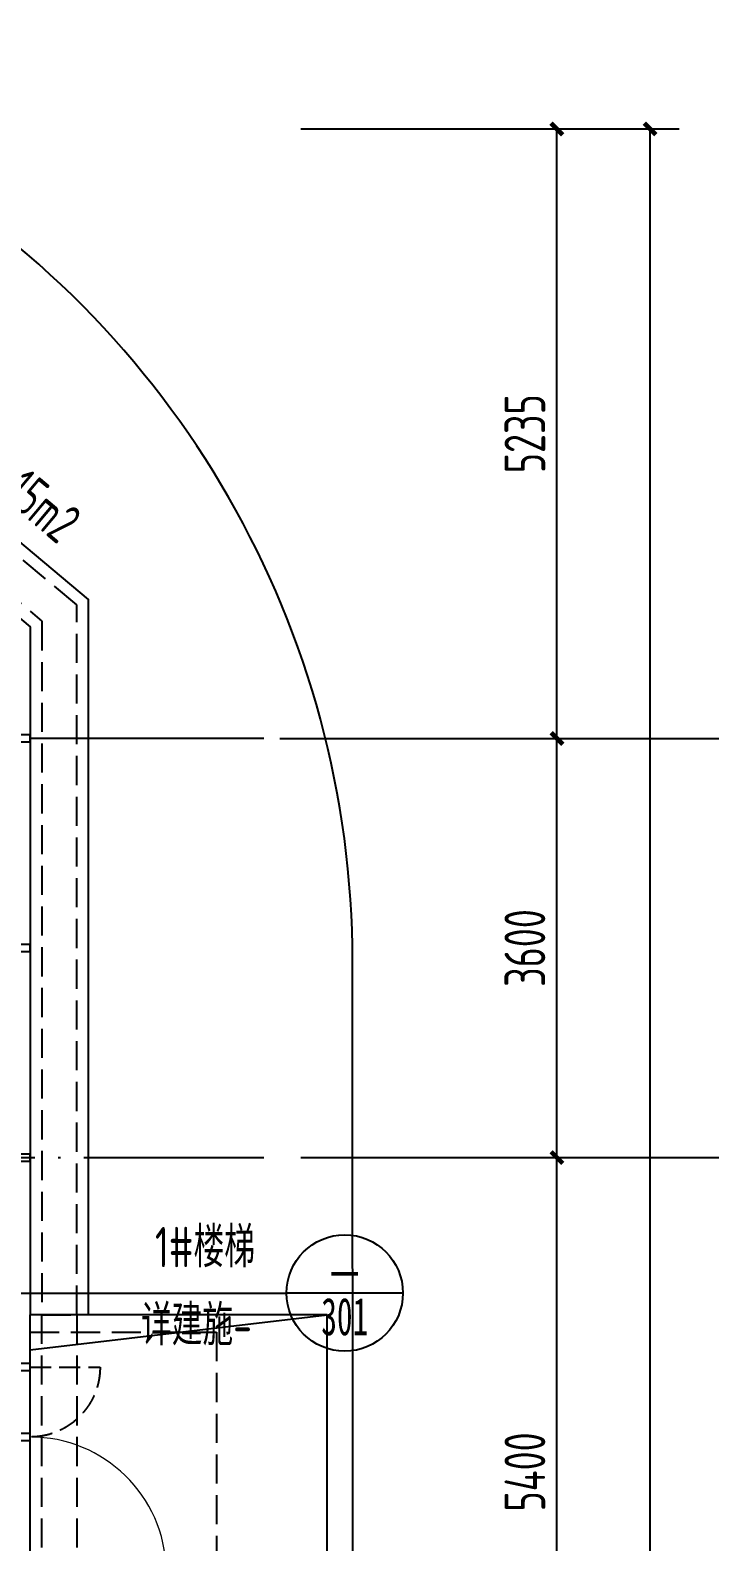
# Model space of a CAD drawing. Extents: x -228436 to 663611, y -207485 to 163917.
# Drawn here: x 521695 to 527534, y 11100 to 24083 of the extents above; entities that cross this region are included whole.
import ezdxf
from ezdxf.enums import TextEntityAlignment as Align

# ---------------------------------------------------------------- set-up
doc = ezdxf.new("R2010")
doc.units = 0
doc.header["$LTSCALE"] = 1000
for name, pattern in [('13#楼幕墙$0$DASH', [0.35, 0.25, -0.1]), ('X-104 13#平面$0$DASH', [0.35, 0.25, -0.1]), ('X-104 13#平面$0$DOTE', [2.4200000000000004, 2, -0.2, 0.02, -0.2])]:
    doc.linetypes.add(name, pattern=pattern)
doc.layers.get('0').update_dxf_attribs({"linetype": 'CONTINUOUS'})
doc.layers.get('Defpoints').update_dxf_attribs({"linetype": 'CONTINUOUS'})
for name, color, linetype in [('13#楼幕墙$0$A-C_幕墙龙骨', 8, 'CONTINUOUS'), ('13#楼幕墙$0$A-C_窗', 8, 'CONTINUOUS'), ('13#楼幕墙$0$DOOR_FIRE', 8, 'CONTINUOUS'), ('X-104 13#平面$0$01-标注_符号', 8, 'CONTINUOUS'), ('X-104 13#平面$0$01-标注_轴线坐标', 8, 'CONTINUOUS'), ('X-104 13#平面$0$A-C_玻璃幕墙', 8, 'CONTINUOUS'), ('X-104 13#平面$0$A-E_楼梯', 171, 'CONTINUOUS'), ('X-104 13#平面$0$A-O_散水', 8, 'CONTINUOUS'), ('X-104 13#平面$0$A-TECH_结构', 8, 'CONTINUOUS'), ('X-104 13#平面$0$A_AXIS-轴线', 8, 'X-104 13#平面$0$DOTE'), ('X-104 13#平面$0$M-道路 边线', 151, 'CONTINUOUS')]:
    doc.layers.add(name, color=color, linetype=linetype)
doc.layers.add('X-104 13#平面$0$04-不打印_辅助线', color=8, linetype='CONTINUOUS', plot=False)
doc.styles.add('X-104 13#平面$0$_TCH_DIM', font='ros1.shx', dxfattribs={"width": 0.8, "bigfont": 'jd.shx'})
doc.styles.add('X-104 13#平面$0$_TCH_DIM_T3', font='ros1.shx', dxfattribs={"width": 0.8, "bigfont": 'jd.shx'})
doc.styles.add('X-104 13#平面$0$_TCH_LABEL', font='STXIHEI.TTF', dxfattribs={"width": 0.75})
doc.styles.add('X-104 13#平面$0$Standard', font='ros1.shx', dxfattribs={"width": 0.75, "bigfont": 'jd.shx'})
doc.dimstyles.new('X-104 13#平面$0$_TCH_ARCH&&100', dxfattribs={"dimtxt": 350, "dimasz": 100, "dimexe": 250, "dimexo": 300, "dimgap": 100, "dimtad": 1, "dimdec": 0, "dimzin": 0, "dimdsep": 46, "dimtxsty": 'X-104 13#平面$0$_TCH_DIM_T3', "dimblk": 'X-104 13#平面$0$_ArchTick', "dimcen": 0.09, "dimclrt": 7, "dimazin": 2, "dimtfac": 1, "dimtdec": 0, "dimtix": 1, "dimtmove": 2, "dimatfit": 3, "dimfxl": 0, "dimtolj": 1, "dimtzin": 0, "dimarcsym": 0})

# ---------------------------------------------------------------- blocks, each defined once
blk = doc.blocks.new('X-104 13#平面$0$_ArchTick')
at = {"color": 0, "linetype": 'ByBlock', "const_width": 0.4}
blk.add_lwpolyline([(-0.5, -0.5), (0.5, 0.5)], dxfattribs=at)
blk = doc.blocks.new('*D785')
at = {"layer": 'Defpoints', "color": 0}
for p in [(60425.01551574981, 23235.05699881187), (63725.01551574982, 23235.05699881187), (60425.01551574981, -2700.00000000003)]:
    blk.add_point(p, dxfattribs=at)
at = {"layer": 'X-104 13#平面$0$01-标注_轴线坐标', "color": 0, "lineweight": -2}
for p, q in [((60725.01551574981, 23235.05699881187), (63975.01551574982, 23235.05699881187)), ((63725.01551574981, -2700.00000000003), (63725.01551574982, 23235.05699881187)), ((60725.01551574981, -2700.00000000003), (63975.01551574981, -2700.00000000003))]:
    blk.add_line(p, q, dxfattribs=at)
at = {"layer": 'X-104 13#平面$0$01-标注_轴线坐标', "color": 0, "lineweight": -2, "xscale": 100, "yscale": 100, "zscale": 100}
for p, rotation in [((63725.01551574982, 23235.05699881187), 90), ((63725.01551574981, -2700.00000000003), 270)]:
    blk.add_blockref('X-104 13#平面$0$_ArchTick', p, dxfattribs=dict(at, rotation=rotation))
at = {"layer": 'X-104 13#平面$0$01-标注_轴线坐标', "color": 7, "insert": (63450.01551574981, 10267.52849940593), "char_height": 350, "attachment_point": 5, "rotation": 90, "style": 'X-104 13#平面$0$_TCH_DIM_T3'}
blk.add_mtext('\\A1;25935', dxfattribs=at)
blk = doc.blocks.new('*D788')
at = {"layer": 'Defpoints', "color": 0}
for p in [(60425.01551574981, 14400.00000000009), (62925.01551574981, 14400.00000000009), (60425.01551574981, 9000.00000000003)]:
    blk.add_point(p, dxfattribs=at)
at = {"layer": 'X-104 13#平面$0$01-标注_轴线坐标', "color": 0, "lineweight": -2}
for p, q in [((60725.01551574981, 14400.00000000009), (63175.01551574981, 14400.00000000009)), ((62925.01551574981, 9000.000000000027), (62925.01551574981, 14400.00000000009)), ((60725.01551574981, 9000.00000000003), (63175.01551574981, 9000.000000000027))]:
    blk.add_line(p, q, dxfattribs=at)
at = {"layer": 'X-104 13#平面$0$01-标注_轴线坐标', "color": 0, "lineweight": -2, "xscale": 100, "yscale": 100, "zscale": 100}
for p, rotation in [((62925.01551574981, 14400.00000000009), 90), ((62925.01551574981, 9000.000000000027), 270)]:
    blk.add_blockref('X-104 13#平面$0$_ArchTick', p, dxfattribs=dict(at, rotation=rotation))
at = {"layer": 'X-104 13#平面$0$01-标注_轴线坐标', "color": 7, "insert": (62650.01551574981, 11700.00000000007), "char_height": 350, "attachment_point": 5, "rotation": 90, "style": 'X-104 13#平面$0$_TCH_DIM_T3'}
blk.add_mtext('\\A1;5400', dxfattribs=at)
blk = doc.blocks.new('*D789')
at = {"layer": 'Defpoints', "color": 0}
for p in [(60425.01551574981, 17999.99999999999), (62925.01551574982, 17999.99999999999), (60425.01551574981, 14400.00000000009)]:
    blk.add_point(p, dxfattribs=at)
at = {"layer": 'X-104 13#平面$0$01-标注_轴线坐标', "color": 0, "lineweight": -2}
for p, q in [((60725.01551574981, 17999.99999999999), (63175.01551574982, 17999.99999999999)), ((62925.01551574981, 14400.00000000009), (62925.01551574982, 17999.99999999999)), ((60725.01551574981, 14400.00000000009), (63175.01551574981, 14400.00000000009))]:
    blk.add_line(p, q, dxfattribs=at)
at = {"layer": 'X-104 13#平面$0$01-标注_轴线坐标', "color": 0, "lineweight": -2, "xscale": 100, "yscale": 100, "zscale": 100}
for p, rotation in [((62925.01551574982, 17999.99999999999), 90), ((62925.01551574981, 14400.00000000009), 270)]:
    blk.add_blockref('X-104 13#平面$0$_ArchTick', p, dxfattribs=dict(at, rotation=rotation))
at = {"layer": 'X-104 13#平面$0$01-标注_轴线坐标', "color": 7, "insert": (62650.01551574981, 16200.00000000005), "char_height": 350, "attachment_point": 5, "rotation": 90, "style": 'X-104 13#平面$0$_TCH_DIM_T3'}
blk.add_mtext('\\A1;3600', dxfattribs=at)
blk = doc.blocks.new('*D790')
at = {"layer": 'Defpoints', "color": 0}
for p in [(60425.01551574981, 23235.05699881187), (62925.01551574981, 23235.05699881187), (60425.01551574981, 17999.99999999999)]:
    blk.add_point(p, dxfattribs=at)
at = {"layer": 'X-104 13#平面$0$01-标注_轴线坐标', "color": 0, "lineweight": -2}
for p, q in [((60725.01551574981, 23235.05699881187), (63175.01551574981, 23235.05699881187)), ((62925.01551574981, 17999.99999999999), (62925.01551574981, 23235.05699881187)), ((60725.01551574981, 17999.99999999999), (63175.01551574981, 17999.99999999999))]:
    blk.add_line(p, q, dxfattribs=at)
at = {"layer": 'X-104 13#平面$0$01-标注_轴线坐标', "color": 0, "lineweight": -2, "xscale": 100, "yscale": 100, "zscale": 100}
for p, rotation in [((62925.01551574981, 23235.05699881187), 90), ((62925.01551574981, 17999.99999999999), 270)]:
    blk.add_blockref('X-104 13#平面$0$_ArchTick', p, dxfattribs=dict(at, rotation=rotation))
at = {"layer": 'X-104 13#平面$0$01-标注_轴线坐标', "color": 7, "insert": (62650.0155157498, 20617.52849940594), "char_height": 350, "attachment_point": 5, "rotation": 90, "style": 'X-104 13#平面$0$_TCH_DIM_T3'}
blk.add_mtext('\\A1;5235', dxfattribs=at)
blk = doc.blocks.new('13#楼幕墙$0$A$C7A413A1D')
blk.add_lwpolyline([(-70, -300.0000000000001), (-10, -300), (-10, 0), (-70, -1.13686837721616e-13)], close=True)
blk = doc.blocks.new('13#楼幕墙$0$$DorLib2D$00000001')
for p, q in [((0.45, 0.9750000000000001), (0.5000000000000002, 0.9750000000000001)), ((0.45, 0), (0.45, 0.9750000000000001)), ((0.5, 0), (0.5, 0.9750000000000001)), ((0.5, 0), (0.45, 0))]:
    blk.add_line(p, q)
at = {"lineweight": 13}
blk.add_arc((0.475, 0), 0.975, 91.4692835813538, 180, dxfattribs=at)
blk = doc.blocks.new('13#楼幕墙$0$A$C2CD63A88')
at = {"linetype": '13#楼幕墙$0$DASH'}
blk.add_lwpolyline([(-9.999854112465982, 719.9998268538329), (-9.999854112698813, -120.0001731461816)], dxfattribs=at)
blk.add_arc((-10.00027920093271, 720.0002519421178), 840.0004250884064, 270.0000289949534, 359.9999710050466, dxfattribs=at)
blk = doc.blocks.new('13#楼幕墙')
at = {"layer": '13#楼幕墙$0$A-C_幕墙龙骨', "rotation": 90}
for p in [(58099.99999999991, 18039.99999999998), (58099.99999999991, 16239.99999999999), (58099.99999999991, 14439.99999999998), (58099.99999999991, 12639.99999999998), (58099.99999999995, 12040.00000000001)]:
    blk.add_blockref('13#楼幕墙$0$A$C7A413A1D', p, dxfattribs=at)
at = {"layer": '13#楼幕墙$0$A-C_窗', "xscale": -0.71428571428569, "yscale": 0.71428571428569, "zscale": 0.71428571428569, "rotation": 90}
blk.add_blockref('13#楼幕墙$0$A$C2CD63A88', (58914.28559060986, 12592.8572470624), dxfattribs=at)
at = {"layer": '13#楼幕墙$0$DOOR_FIRE', "xscale": 1200.000000000032, "yscale": 1200.000000000032, "zscale": 1200.000000000032, "rotation": 270}
blk.add_blockref('13#楼幕墙$0$$DorLib2D$00000001', (58399.9999999999, 11400), dxfattribs=at)
blk = doc.blocks.new('X-104 13#平面$0$A$C0BB3323F')
at = {"layer": 'X-104 13#平面$0$M-道路 边线', "ltscale": 0.5}
blk.add_line((62076.40062996745, -2539.241099596024), (62069.14974811673, 17786.12611961365), dxfattribs=at)
blk.add_arc((54069.15025717521, 17783.27219570389), 7999.999999996647, 0.02043972484749186, 119.6076109071211, dxfattribs=at)
blk = doc.blocks.new('X-104 13#平面$0$轴网')
at = {"layer": 'X-104 13#平面$0$01-标注_轴线坐标'}
for p, q in [((60543.47067045257, 18000), (64543.47067045257, 18000)), ((61784.12362417579, 14400.00000000009), (64543.47067045257, 14400.00000000009))]:
    blk.add_line(p, q, dxfattribs=at)
at = {"layer": 'X-104 13#平面$0$A_AXIS-轴线', "linetype": 'X-104 13#平面$0$DOTE'}
blk.add_line((60408.42140219617, 18000), (-2925.01551574981, 18000), dxfattribs=at)
at = {"layer": 'X-104 13#平面$0$01-标注_轴线坐标'}
for p1, p2, distance, text, picture, middle in [((60425.01551574981, -2700.00000000003), (60425.01551574981, 23235.05699881187), -3300.0000000000146, '25935', '*D785', (63450.01551574981, 10267.52849940593)), ((60425.01551574981, 17999.99999999999), (60425.01551574981, 23235.05699881187), -2500, '5235', '*D790', (62650.0155157498, 20617.52849940594)), ((60425.01551574981, 14400.00000000009), (60425.01551574981, 17999.99999999999), -2500.0000000000146, '3600', '*D789', (62650.01551574981, 16200.00000000005)), ((60425.01551574981, 9000.00000000003), (60425.01551574981, 14400.00000000009), -2500, '5400', '*D788', (62650.01551574981, 11700.00000000007))]:
    dim = blk.add_aligned_dim(p1=p1, p2=p2, distance=distance, text=text, dimstyle='X-104 13#平面$0$_TCH_ARCH&&100', dxfattribs=at)
    dim.commit()
    dim.dimension.update_dxf_attribs({"geometry": picture, "text_midpoint": middle})
blk = doc.blocks.new('X-104 13#平面')
at = {"layer": 'X-104 13#平面$0$01-标注_符号'}
for p, q in [((57141.51964915497, 13236.69764840277), (59041.55342445965, 13236.69764840277)), ((59041.55342445965, 13236.69764840277), (60602.12639242946, 13236.69764840277)), ((61602.12639242946, 13236.69764840277), (60602.12639242946, 13236.69764840277))]:
    blk.add_line(p, q, dxfattribs=at)
blk.add_circle((61102.12639242946, 13236.69764840277), 500, dxfattribs=at)
at = {"layer": 'X-104 13#平面$0$A-C_玻璃幕墙', "linetype": 'X-104 13#平面$0$DASH'}
blk.add_lwpolyline([(59999.99999999994, 10500.00000000001), (58399.99999999995, 10500.00000000001), (58399.99999999995, 12900.00000000001), (59999.99999999994, 12900.00000000001)], close=True, dxfattribs=at)
at = {"layer": 'X-104 13#平面$0$A-E_楼梯'}
for p, q in [((60949.99999999995, 13050.00000000001), (58399.99999999995, 13050.00000000001)), ((58399.99999999995, 10350.00000000001), (58399.99999999995, 13050.00000000001)), ((58399.99999999995, 12750.00000000001), (60949.99999999995, 13050.00000000001)), ((60949.99999999995, 10350.00000000001), (60949.99999999995, 13050.00000000001))]:
    blk.add_line(p, q, dxfattribs=at)
at = {"layer": 'X-104 13#平面$0$A-O_散水'}
blk.add_lwpolyline([(58899.99999999994, 13050), (58899.99999999994, 19193.16128273754), (53346.40618007796, 23853.07206218898), (37299.99999999994, 14588.94646279656), (37299.99999999994, 10700), (23299.99999999996, 10700), (23299.99999999996, 10200), (37799.99999999994, 10200), (37799.99999999994, 14300), (53293.20742207248, 23245.00747574434), (58399.99999999994, 18960), (58399.99999999994, 13049.99999999999)], dxfattribs=at)
at = {"layer": 'X-104 13#平面$0$A-O_散水', "linetype": 'X-104 13#平面$0$DASH'}
blk.add_lwpolyline([(58799.99999999994, 13050.00000000001), (58799.99999999994, 19146.52902619002), (53335.76642847686, 23731.45914490005), (37399.99999999995, 14531.15717023725), (37399.99999999994, 10600), (23299.99999999996, 10600), (23299.99999999996, 10300), (37699.99999999994, 10300), (37699.99999999994, 14357.78929255931), (53303.84717367357, 23366.62039303327), (58499.99999999994, 19006.63225654751), (58499.99999999994, 13049.99999999999)], dxfattribs=at)
blk.add_lwpolyline([(58799.99999999994, 10350.00000000001), (58499.99999999994, 10350.00000000001), (58499.99999999994, 13049.99999999999), (58799.99999999994, 13049.99999999999)], close=True, dxfattribs=at)
at = {"layer": 'X-104 13#平面$0$A_AXIS-轴线', "linetype": 'X-104 13#平面$0$DOTE'}
blk.add_line((39500, 14400.00000000007), (60408.42140219617, 14400.00000000009), dxfattribs=at)
for name, p in [('X-104 13#平面$0$A$C0BB3323F', (-900.0000000000563, -1700.000000000029)), ('X-104 13#平面$0$轴网', (0, 0))]:
    blk.add_blockref(name, p)
at = {"layer": 'X-104 13#平面$0$A-TECH_结构'}
blk.add_blockref('13#楼幕墙', (0, 0), dxfattribs=at)
at = {"layer": 'X-104 13#平面$0$01-标注_符号', "color": 7, "style": 'X-104 13#平面$0$_TCH_DIM', "width": 0.8}
for s, p in [('1#楼梯', (59471.90675418657, 13457.45992230458)), ('详建施-', (59351.70003584032, 12787.12400499192))]:
    blk.add_text(s, height=347.2868217054263, dxfattribs=at).set_placement(p)
at = {"layer": 'X-104 13#平面$0$01-标注_符号', "color": 7, "style": 'X-104 13#平面$0$_TCH_LABEL'}
for s, width, p, p2 in [('-', 3.749999999999993, (60900.88027445448, 13276.94687199776), (61303.37251040444, 13276.94687199776)), ('301', 0.7490974729241863, (60900.88027445448, 12874.4546360478), (61303.37251040444, 12874.4546360478))]:
    blk.add_text(s, height=321.9937887599697, dxfattribs=dict(at, width=width)).set_placement(p, p2, align=Align.FIT)
at = {"layer": 'X-104 13#平面$0$04-不打印_辅助线', "style": 'X-104 13#平面$0$Standard', "width": 0.75}
blk.add_text('1+2百叶面积7.15m2', height=347.2868217054263, rotation=320.0000000000019, dxfattribs=at).set_placement((56909.7478729208, 21110.41991674657))
blk = doc.blocks.new('104 13#平面')
blk.add_blockref('X-104 13#平面', (0, 0))

msp = doc.modelspace()

# ---------------------------------------------------------------- block references
msp.add_blockref('104 13#平面', (463295.1949717756, 0))

doc.saveas('drawing.dxf')
